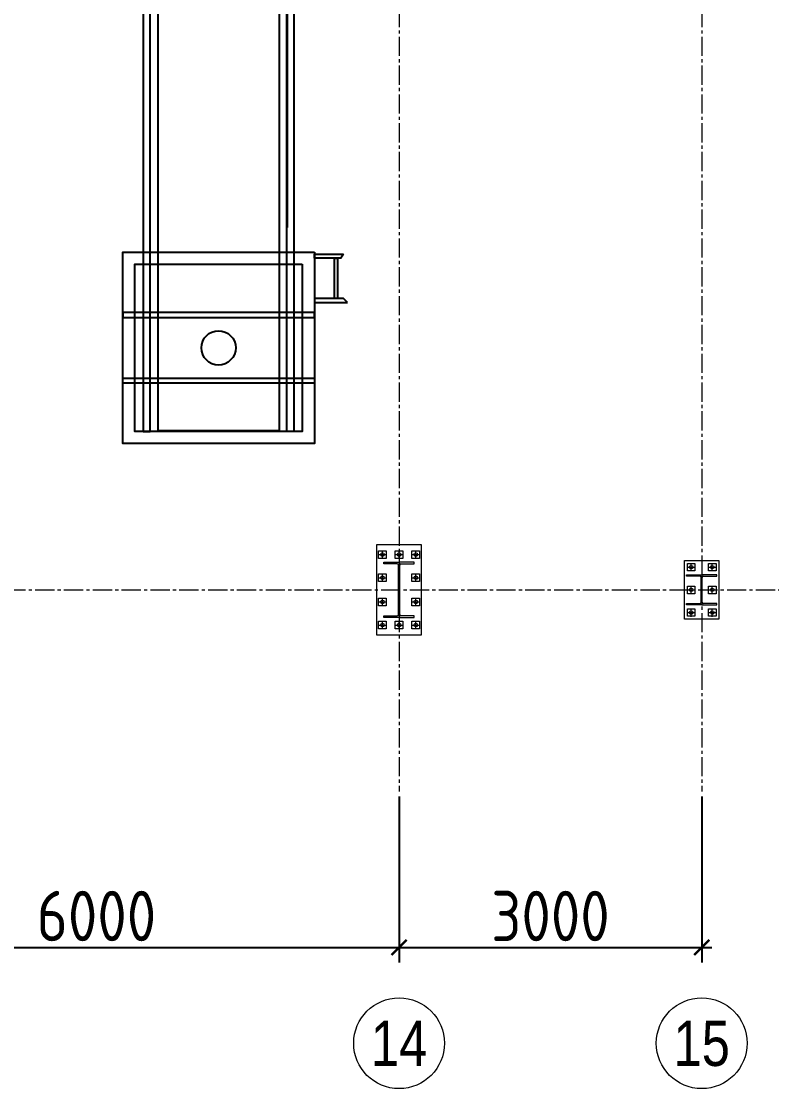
# Model space of a CAD drawing. Header units: millimetres. Extents: x 163705 to 1616509, y 81827 to 302547.
# Drawn here: x 623560 to 630998, y 138113 to 148698 of the extents above; entities that cross this region are included whole.
import ezdxf
from ezdxf.enums import TextEntityAlignment as Align

# ---------------------------------------------------------------- set-up
doc = ezdxf.new("R2010")
doc.units = ezdxf.units.MM
doc.header["$LTSCALE"] = 10
doc.linetypes.add('CENTER2', pattern=[28.575, 19.05, -3.175, 3.175, -3.175])
for name, color, linetype, lineweight in [('1-中心线', 1, 'CENTER2', 0), ('1-护栏', 4, 'Continuous', 18), ('1-标注', 3, 'Continuous', 0), ('1-钢构', 6, 'Continuous', 0)]:
    doc.layers.add(name, color=color, linetype=linetype, lineweight=lineweight)
doc.styles.add('ARIAL', font='arial.ttf', dxfattribs={"width": 0.7})
doc.styles.add('HZ', font='gbenor.shx', dxfattribs={"bigfont": 'gbcbig.shx'})
doc.styles.get("Standard").update_dxf_attribs({"font": 'arial.ttf'})
doc.dimstyles.new('100$0', dxfattribs={"dimscale": 100, "dimtxt": 5, "dimasz": 1.5, "dimexe": 1.5, "dimexo": 0.5, "dimtad": 1, "dimdec": 0, "dimdsep": 46, "dimtxsty": 'HZ', "dimblk": 'ARCHTICK', "dimcen": 2.5, "dimdle": 1, "dimclrd": 256, "dimclre": 256, "dimadec": 0, "dimazin": 0, "dimtfac": 1, "dimtdec": 0, "dimtmove": 0, "dimatfit": 3, "dimfxl": 0, "dimarcsym": 0})

# ---------------------------------------------------------------- blocks, each defined once
blk = doc.blocks.new('G$CCDFBE48F')
for p, q in [((65, 474), (65, 556)), ((275, 474), (275, 556)), ((20, 425), (20, 440)), ((20, 440), (170, 440)), ((152, 425), (20, 425)), ((24, 515), (106, 515)), ((170, 443), (170, 137)), ((320, 440), (170, 440)), ((188, 425), (320, 425)), ((235, 515), (316, 515)), ((320, 425), (320, 440)), ((65, 250), (65, 330)), ((165, 168), (165, 412)), ((175, 168), (175, 412)), ((275, 250), (275, 330)), ((24, 290), (106, 290)), ((235, 290), (316, 290)), ((20, 140), (20, 155)), ((20, 155), (152, 155)), ((170, 140), (20, 140)), ((170, 140), (320, 140)), ((320, 155), (188, 155)), ((320, 140), (320, 155)), ((24, 65), (106, 65)), ((65, 24), (65, 106)), ((235, 65), (316, 65)), ((275, 24), (275, 106))]:
    blk.add_line(p, q)
for points in [[(0, 0), (0, 580), (340, 580), (340, 0)], [(28, 478), (28, 552), (102, 552), (102, 478)], [(238, 478), (238, 552), (313, 552), (313, 478)], [(28, 252), (28, 328), (102, 328), (102, 252)], [(238, 252), (238, 328), (313, 328), (313, 252)], [(28, 28), (28, 102), (102, 102), (102, 28)], [(238, 28), (238, 102), (313, 102), (313, 28)]]:
    blk.add_lwpolyline(points, close=True)
for centre in [(65, 515), (275, 515), (65, 290), (275, 290), (65, 65), (275, 65)]:
    blk.add_circle(centre, 18)
for centre, start, end in [((152, 412), 0, 90), ((188, 412), 90, 180), ((152, 168), 270, 0), ((188, 168), 180, 270)]:
    blk.add_arc(centre, 13, start, end)
blk.add_text('HC_SUPERPART', height=0.001).set_placement((170, 140))
blk = doc.blocks.new('G$CFEC4C302')
for p, q in [((14, 800), (95, 800)), ((55, 760), (55, 840)), ((179, 800), (260, 800)), ((220, 760), (220, 840)), ((344, 800), (425, 800)), ((385, 760), (385, 840)), ((70, 707), (70, 725)), ((70, 725), (220, 725)), ((202, 707), (70, 707)), ((215, 206), (215, 694)), ((220, 728), (220, 172)), ((370, 725), (220, 725)), ((226, 206), (226, 694)), ((239, 707), (370, 707)), ((370, 707), (370, 725)), ((14, 570), (95, 570)), ((55, 530), (55, 610)), ((344, 570), (425, 570)), ((385, 530), (385, 610)), ((14, 330), (95, 330)), ((55, 290), (55, 370)), ((344, 330), (425, 330)), ((385, 290), (385, 370)), ((55, 60), (55, 140)), ((70, 175), (70, 193)), ((70, 193), (202, 193)), ((220, 175), (70, 175)), ((220, 175), (370, 175)), ((220, 60), (220, 140)), ((370, 193), (239, 193)), ((370, 175), (370, 193)), ((385, 60), (385, 140)), ((14, 100), (95, 100)), ((179, 100), (260, 100)), ((344, 100), (425, 100))]:
    blk.add_line(p, q)
for points in [[(0, 0), (0, 900), (440, 900), (440, 0)], [(17, 762), (17, 838), (92, 838), (92, 762)], [(182, 762), (182, 838), (257, 838), (257, 762)], [(347, 762), (347, 838), (422, 838), (422, 762)], [(17, 532), (17, 608), (92, 608), (92, 532)], [(347, 532), (347, 608), (422, 608), (422, 532)], [(17, 292), (17, 368), (92, 368), (92, 292)], [(347, 292), (347, 368), (422, 368), (422, 292)], [(17, 62), (17, 138), (92, 138), (92, 62)], [(182, 62), (182, 138), (257, 138), (257, 62)], [(347, 62), (347, 138), (422, 138), (422, 62)]]:
    blk.add_lwpolyline(points, close=True)
for centre in [(55, 800), (220, 800), (385, 800), (55, 570), (385, 570), (55, 330), (385, 330), (55, 100), (220, 100), (385, 100)]:
    blk.add_circle(centre, 18)
for centre, start, end in [((202, 694), 0, 90), ((239, 694), 90, 180), ((202, 206), 270, 0), ((239, 206), 180, 270)]:
    blk.add_arc(centre, 13, start, end)
blk.add_text('HC_SUPERPART', height=0.001).set_placement((220, 175))
blk = doc.blocks.new('G$C5344DCDD')
at = {"lineweight": 35}
blk.add_line((-6574, 2014), (1555, 2014), dxfattribs=at)
for points in [[(1820, 2577), (1860, 2548), (1860, 2287), (1820, 2287)], [(2300, 2617), (2260, 2577), (2260, 2287), (2300, 2287)], [(2260, 2487), (1860, 2487), (1860, 2517), (2260, 2517)], [(1799, 2287), (3699, 2287), (3699, 387), (1799, 387)], [(1799, 2287), (3699, 2287), (3699, 387), (1799, 387)], [(2449, 2287), (2399, 2287), (2399, 387), (2449, 387)], [(3049, 2287), (3099, 2287), (3099, 387), (3049, 387)], [(1919, 2167), (3579, 2167), (3579, 507), (1919, 507)], [(1919, 2167), (3579, 2167), (3579, 507), (1919, 507)], [(-7098, 2082), (3579, 2082), (3579, 2014), (-7098, 2014)], [(-6548, 1937), (3572, 1937), (3572, 737), (-6548, 737)], [(-7098, 591), (3579, 591), (3579, 659), (-7098, 659)]]:
    blk.add_lwpolyline(points, close=True)
blk.add_circle((2749, 1337), 170)
blk = doc.blocks.new('_ArchTick')
at = {"const_width": 0.15}
blk.add_lwpolyline([(-0.5, -0.5), (0.5, 0.5)], dxfattribs=at)
blk = doc.blocks.new('*D193')
at = {"layer": '1-标注', "lineweight": -2, "transparency": 16777216}
for p, q in [((621305, 141009), (621305, 139363)), ((627305, 141009), (627305, 139363)), ((621205, 139513), (627405, 139513))]:
    blk.add_line(p, q, dxfattribs=at)
at = {"layer": 'Defpoints', "transparency": 16777216}
for p in [(621305, 141059), (627305, 141059), (627305, 139513)]:
    blk.add_point(p, dxfattribs=at)
at = {"layer": '1-标注', "lineweight": -2, "transparency": 16777216, "xscale": 150, "yscale": 150, "zscale": 150, "rotation": 180}
blk.add_blockref('_ArchTick', (621305, 139513), dxfattribs=at)
at = {"layer": '1-标注', "lineweight": -2, "transparency": 16777216, "xscale": 150, "yscale": 150, "zscale": 150}
blk.add_blockref('_ArchTick', (627305, 139513), dxfattribs=at)
at = {"layer": '1-标注', "transparency": 16777216, "insert": (624305, 139825), "char_height": 500, "attachment_point": 5, "style": 'HZ'}
blk.add_mtext('6000', dxfattribs=at)
blk = doc.blocks.new('*D194')
at = {"layer": '1-标注', "lineweight": -2, "transparency": 16777216}
for p, q in [((627305, 141009), (627305, 139363)), ((630305, 141009), (630305, 139363)), ((627205, 139513), (630405, 139513))]:
    blk.add_line(p, q, dxfattribs=at)
at = {"layer": 'Defpoints', "transparency": 16777216}
for p in [(627305, 141059), (630305, 141059), (630305, 139513)]:
    blk.add_point(p, dxfattribs=at)
at = {"layer": '1-标注', "lineweight": -2, "transparency": 16777216, "xscale": 150, "yscale": 150, "zscale": 150, "rotation": 180}
blk.add_blockref('_ArchTick', (627305, 139513), dxfattribs=at)
at = {"layer": '1-标注', "lineweight": -2, "transparency": 16777216, "xscale": 150, "yscale": 150, "zscale": 150}
blk.add_blockref('_ArchTick', (630305, 139513), dxfattribs=at)
at = {"layer": '1-标注', "transparency": 16777216, "insert": (628805, 139825), "char_height": 500, "attachment_point": 5, "style": 'HZ'}
blk.add_mtext('3000', dxfattribs=at)

msp = doc.modelspace()

# ---------------------------------------------------------------- linework, layer by layer
at = {"layer": '1-中心线'}
for p, q in [((627304.592, 152259.738), (627304.592, 141059.499)), ((630304.592, 152259.738), (630304.592, 141059.499)), ((553688.441, 143059.632), (632314.867, 143059.632))]:
    msp.add_line(p, q, dxfattribs=at)
at = {"layer": '1-护栏'}
for centre in [(627304.592, 138562.793), (630304.592, 138562.793)]:
    msp.add_circle(centre, 450, dxfattribs=at)

# ---------------------------------------------------------------- block references
at = {"rotation": 270}
msp.add_blockref('G$C5344DCDD', (624177.954, 148208.411), dxfattribs=at)
at = {"layer": '1-钢构'}
for name, p in [('G$CFEC4C302', (627084.592, 142609.632)), ('G$CCDFBE48F', (630134.592, 142769.632))]:
    msp.add_blockref(name, p, dxfattribs=at)

# ---------------------------------------------------------------- texts
at = {"layer": '1-护栏', "style": 'ARIAL', "width": 0.8}
for s, p in [('14', (627304.592, 138562.793)), ('15', (630304.592, 138562.793))]:
    msp.add_text(s, height=450, dxfattribs=at).set_placement(p, align=Align.MIDDLE_CENTER)

# ---------------------------------------------------------------- dimensions: what is measured, and where the dimension line sits
at = {"layer": '1-标注'}
for base, p1, p2, picture, middle in [((627304.592, 139512.793), (621304.592, 141059.499), (627304.592, 141059.499), '*D193', (624304.592, 139825.293)), ((630304.592, 139512.793), (627304.592, 141059.499), (630304.592, 141059.499), '*D194', (628804.592, 139825.293))]:
    dim = msp.add_linear_dim(base=base, p1=p1, p2=p2, dimstyle='100$0', override={"dimtol": 0, "dimlim": 0, "dimtdec": 8, "dimtix": 1}, dxfattribs=at)
    dim.commit()
    dim.dimension.update_dxf_attribs({"geometry": picture, "text_midpoint": middle})

doc.saveas('drawing.dxf')
